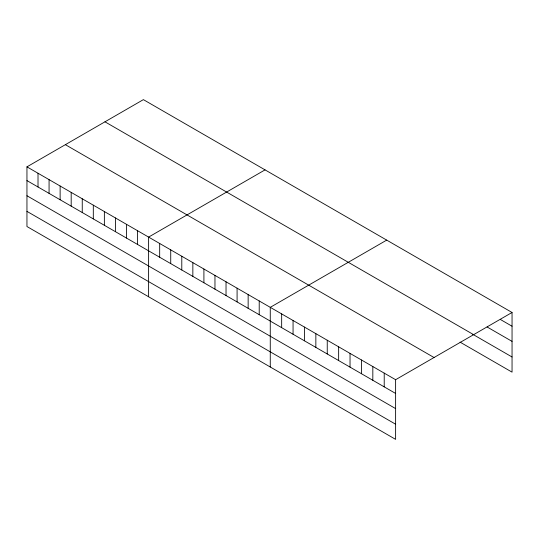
<?xml version="1.0" encoding="UTF-8"?>
<svg xmlns="http://www.w3.org/2000/svg" width="539" height="539" viewBox="0 0 539 539"><rect width="100%" height="100%" fill="white"/><g stroke="black" fill="none" stroke-linecap="round" stroke-linejoin="round"><path stroke-width="0.81" d="M26.95 166.854L395.613 379.705L395.613 439.366L26.95 226.521L26.95 166.854L143.387 99.634L512.05 312.479L512.05 372.146L460.057 342.13M265.047 169.873L148.609 237.093L148.609 296.76M386.706 240.111L270.268 307.338L270.268 366.998M395.613 379.705L512.05 312.479M500.657 319.64L512.05 326.223M487.121 326.984L512.05 341.376M104.964 121.814L473.626 334.665M472.878 334.375L512.05 356.986M65.374 144.674L434.036 357.519M26.95 180.599L395.613 393.443M26.95 195.751L395.613 408.596M26.95 211.369L395.613 424.213M384.219 373.123L384.219 386.867M372.826 366.547L372.826 380.285M361.426 359.964L361.426 373.709M350.033 353.389L350.033 367.126M338.64 346.806L338.64 360.551M327.247 340.23L327.247 353.968M315.847 333.648L315.847 347.392M304.454 327.072L304.454 340.81M293.061 320.496L293.061 334.234M281.661 313.914L281.661 327.658M259.212 300.951L259.212 314.688M248.149 294.563L248.149 308.308M237.086 288.176L237.086 301.921M226.03 281.796L226.03 295.534M214.967 275.409L214.967 289.147M203.91 269.022L203.91 282.766M192.847 262.634L192.847 276.379M181.791 256.254L181.791 269.992M170.728 249.867L170.728 263.605M159.672 243.48L159.672 257.224M137.546 230.712L137.546 244.45M126.49 224.325L126.49 238.07M115.427 217.938L115.427 231.682M104.371 211.557L104.371 225.295M93.308 205.17L93.308 218.908M82.251 198.783L82.251 212.528M71.188 192.396L71.188 206.141M60.132 186.016L60.132 199.753M49.069 179.628L49.069 193.366M38.013 173.241L38.013 186.986"/></g></svg>
